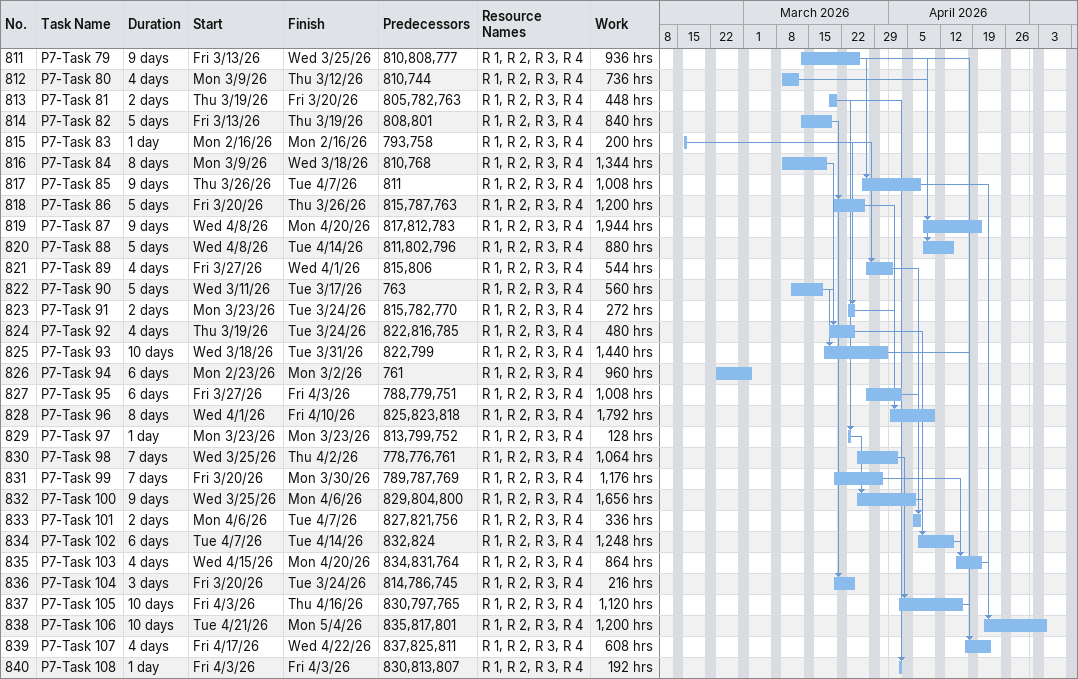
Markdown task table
| ID | Task | Duration | Start | Finish | Predecessors | Resources | Work (h) |
|---|---|---|---|---|---|---|---|
| 811 | P7-Task 79 | 9d | 2026-03-13 | 2026-03-25 | 810, 808, 777 | R 1, R 2, R 3, R 4 | 936 |
| 812 | P7-Task 80 | 4d | 2026-03-09 | 2026-03-12 | 810, 744 | R 1, R 2, R 3, R 4 | 736 |
| 813 | P7-Task 81 | 2d | 2026-03-19 | 2026-03-20 | 805, 782, 763 | R 1, R 2, R 3, R 4 | 448 |
| 814 | P7-Task 82 | 5d | 2026-03-13 | 2026-03-19 | 808, 801 | R 1, R 2, R 3, R 4 | 840 |
| 815 | P7-Task 83 | 1d | 2026-02-16 | 2026-02-16 | 793, 758 | R 1, R 2, R 3, R 4 | 200 |
| 816 | P7-Task 84 | 8d | 2026-03-09 | 2026-03-18 | 810, 768 | R 1, R 2, R 3, R 4 | 1344 |
| 817 | P7-Task 85 | 9d | 2026-03-26 | 2026-04-07 | 811 | R 1, R 2, R 3, R 4 | 1008 |
| 818 | P7-Task 86 | 5d | 2026-03-20 | 2026-03-26 | 815, 787, 763 | R 1, R 2, R 3, R 4 | 1200 |
| 819 | P7-Task 87 | 9d | 2026-04-08 | 2026-04-20 | 817, 812, 783 | R 1, R 2, R 3, R 4 | 1944 |
| 820 | P7-Task 88 | 5d | 2026-04-08 | 2026-04-14 | 811, 802, 796 | R 1, R 2, R 3, R 4 | 880 |
| 821 | P7-Task 89 | 4d | 2026-03-27 | 2026-04-01 | 815, 806 | R 1, R 2, R 3, R 4 | 544 |
| 822 | P7-Task 90 | 5d | 2026-03-11 | 2026-03-17 | 763 | R 1, R 2, R 3, R 4 | 560 |
| 823 | P7-Task 91 | 2d | 2026-03-23 | 2026-03-24 | 815, 782, 770 | R 1, R 2, R 3, R 4 | 272 |
| 824 | P7-Task 92 | 4d | 2026-03-19 | 2026-03-24 | 822, 816, 785 | R 1, R 2, R 3, R 4 | 480 |
| 825 | P7-Task 93 | 10d | 2026-03-18 | 2026-03-31 | 822, 799 | R 1, R 2, R 3, R 4 | 1440 |
| 826 | P7-Task 94 | 6d | 2026-02-23 | 2026-03-02 | 761 | R 1, R 2, R 3, R 4 | 960 |
| 827 | P7-Task 95 | 6d | 2026-03-27 | 2026-04-03 | 788, 779, 751 | R 1, R 2, R 3, R 4 | 1008 |
| 828 | P7-Task 96 | 8d | 2026-04-01 | 2026-04-10 | 825, 823, 818 | R 1, R 2, R 3, R 4 | 1792 |
| 829 | P7-Task 97 | 1d | 2026-03-23 | 2026-03-23 | 813, 799, 752 | R 1, R 2, R 3, R 4 | 128 |
| 830 | P7-Task 98 | 7d | 2026-03-25 | 2026-04-02 | 778, 776, 761 | R 1, R 2, R 3, R 4 | 1064 |
| 831 | P7-Task 99 | 7d | 2026-03-20 | 2026-03-30 | 789, 787, 769 | R 1, R 2, R 3, R 4 | 1176 |
| 832 | P7-Task 100 | 9d | 2026-03-25 | 2026-04-06 | 829, 804, 800 | R 1, R 2, R 3, R 4 | 1656 |
| 833 | P7-Task 101 | 2d | 2026-04-06 | 2026-04-07 | 827, 821, 756 | R 1, R 2, R 3, R 4 | 336 |
| 834 | P7-Task 102 | 6d | 2026-04-07 | 2026-04-14 | 832, 824 | R 1, R 2, R 3, R 4 | 1248 |
| 835 | P7-Task 103 | 4d | 2026-04-15 | 2026-04-20 | 834, 831, 764 | R 1, R 2, R 3, R 4 | 864 |
| 836 | P7-Task 104 | 3d | 2026-03-20 | 2026-03-24 | 814, 786, 745 | R 1, R 2, R 3, R 4 | 216 |
| 837 | P7-Task 105 | 10d | 2026-04-03 | 2026-04-16 | 830, 797, 765 | R 1, R 2, R 3, R 4 | 1120 |
| 838 | P7-Task 106 | 10d | 2026-04-21 | 2026-05-04 | 835, 817, 801 | R 1, R 2, R 3, R 4 | 1200 |
| 839 | P7-Task 107 | 4d | 2026-04-17 | 2026-04-22 | 837, 825, 811 | R 1, R 2, R 3, R 4 | 608 |
| 840 | P7-Task 108 | 1d | 2026-04-03 | 2026-04-03 | 830, 813, 807 | R 1, R 2, R 3, R 4 | 192 |
